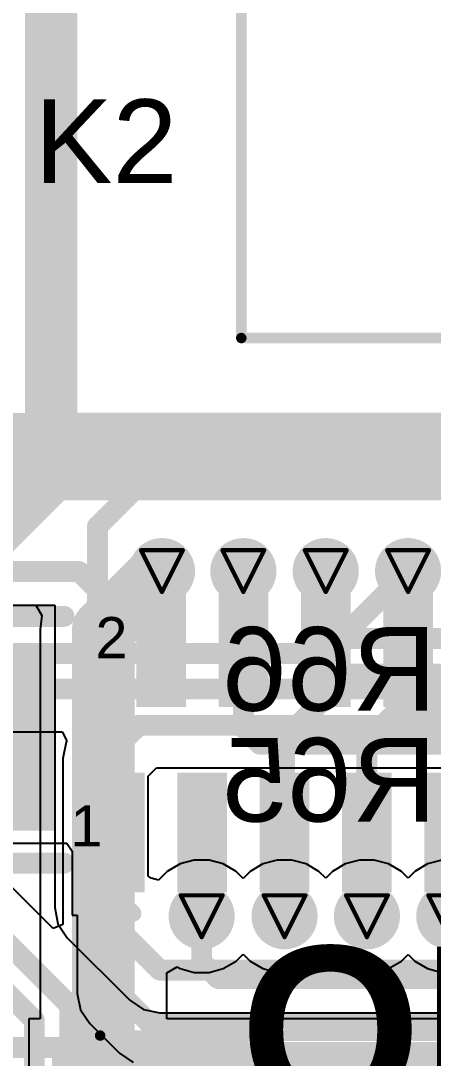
# Model space of a CAD drawing. Header units: inches. Extents: x -21 to 276, y -5 to 220.
# Drawn here: x 21.58 to 26.59, y 57.93 to 70.53 of the extents above; entities that cross this region are included whole.
import ezdxf

# ---------------------------------------------------------------- set-up
doc = ezdxf.new("R2010")
doc.units = ezdxf.units.IN
for name, color, linetype in [('Bottom Layer', 5, 'Continuous'), ('Bottom Overlay', 54, 'Continuous'), ('Bottom Paste', 16, 'Continuous'), ('Bottom Solder', 6, 'Continuous'), ('Drill Drawing', 1, 'Continuous'), ('Ground', 16, 'Continuous'), ('Power + Signal', 76, 'Continuous'), ('Top Layer', 1, 'Continuous'), ('Top Overlay', 2, 'Continuous'), ('Top Paste', 8, 'Continuous'), ('Top Solder', 216, 'Continuous'), ('Via Holes', 16, 'Continuous')]:
    doc.layers.add(name, color=color, linetype=linetype)
doc.styles.add('Arial', font='', dxfattribs={"height": 0.2})
doc.styles.add('Arial_Bold', font='', dxfattribs={"height": 0.2})
doc.styles.get('Arial').set_extended_font_data('Arial')
doc.styles.get('Arial_Bold').set_extended_font_data('Arial', bold=True)

# ---------------------------------------------------------------- blocks, each defined once
blk = doc.blocks.new('J102K1CS35VDC_20_13')
at = {"layer": 'Top Overlay'}
for points in [[(-7.7699997, 5.28999958, 0.127, 0.127, 0), (7.7699997, 5.28999958, 0.127, 0.127, 0)], [(-7.7699997, 5.28999958, 0.127, 0.127, 0), (-7.7699997, 0, 0.127, 0.127, 0)]]:
    blk.add_lwpolyline(points, format="xyseb", dxfattribs=at)
blk.add_lwpolyline([(-7.8017497, 5.28999958, 0.0635, 0.0635, 1), (-7.7382497, 5.28999958, 0.0635, 0.0635, 1)], format="xyseb", close=True, dxfattribs=at)
blk.add_lwpolyline([(-7.8017497, 5.28999958, 0.0635, 0.0635, 1), (-7.7382497, 5.28999958, 0.0635, 0.0635, 1)], format="xyseb", close=True, dxfattribs=at)
blk = doc.blocks.new('F0503_ZV_18_20T_R_26')
at = {"layer": 'Top Layer'}
for points in [[(-3.94999972, 1.75000158), (-3.55000052, 1.75000158), (-3.55000052, 0.50000154), (-3.94999972, 0.50000154)], [(-2.94999918, 1.75000158), (-2.54999998, 1.75000158), (-2.54999998, 0.50000154), (-2.94999918, 0.50000154)], [(-1.94999864, 1.75000158), (-1.54999944, 1.75000158), (-1.54999944, 0.50000154), (-1.94999864, 0.50000154)], [(-0.95000064, 1.75000158), (-0.55000144, 1.75000158), (-0.55000144, 0.50000154), (-0.95000064, 0.50000154)], [(-6.95000007, 1.00000054), (-5.15000113, 1.00000054), (-5.15000113, -1.00000054), (-6.95000007, -1.00000054)], [(-4.44999872, -0.499999), (-4.04999952, -0.499999), (-4.04999952, -1.74999904), (-4.44999872, -1.74999904)], [(-4.44999872, -0.499999), (-4.04999952, -0.499999), (-4.04999952, -1.74999904), (-4.44999872, -1.74999904)], [(-3.44999818, -0.499999), (-3.04999898, -0.499999), (-3.04999898, -1.74999904), (-3.44999818, -1.74999904)], [(-2.44999764, -0.499999), (-2.04999844, -0.499999), (-2.04999844, -1.74999904), (-2.44999764, -1.74999904)], [(-1.44999964, -0.499999), (-1.05000044, -0.499999), (-1.05000044, -1.74999904), (-1.44999964, -1.74999904)], [(-0.4499991, -0.499999), (-0.0499999, -0.499999), (-0.0499999, -1.74999904), (-0.4499991, -1.74999904)]]:
    blk.add_hatch(color=1, dxfattribs=at).paths.add_polyline_path(points)
at = {"layer": 'Top Paste'}
for points in [[(-3.94999972, 1.75000158), (-3.55000052, 1.75000158), (-3.55000052, 0.50000154), (-3.94999972, 0.50000154)], [(-2.94999918, 1.75000158), (-2.54999998, 1.75000158), (-2.54999998, 0.50000154), (-2.94999918, 0.50000154)], [(-1.94999864, 1.75000158), (-1.54999944, 1.75000158), (-1.54999944, 0.50000154), (-1.94999864, 0.50000154)], [(-0.95000064, 1.75000158), (-0.55000144, 1.75000158), (-0.55000144, 0.50000154), (-0.95000064, 0.50000154)], [(-6.95000007, 1.00000054), (-5.15000113, 1.00000054), (-5.15000113, -1.00000054), (-6.95000007, -1.00000054)], [(-4.44999872, -0.499999), (-4.04999952, -0.499999), (-4.04999952, -1.74999904), (-4.44999872, -1.74999904)], [(-4.44999872, -0.499999), (-4.04999952, -0.499999), (-4.04999952, -1.74999904), (-4.44999872, -1.74999904)], [(-3.44999818, -0.499999), (-3.04999898, -0.499999), (-3.04999898, -1.74999904), (-3.44999818, -1.74999904)], [(-2.44999764, -0.499999), (-2.04999844, -0.499999), (-2.04999844, -1.74999904), (-2.44999764, -1.74999904)], [(-1.44999964, -0.499999), (-1.05000044, -0.499999), (-1.05000044, -1.74999904), (-1.44999964, -1.74999904)], [(-0.4499991, -0.499999), (-0.0499999, -0.499999), (-0.0499999, -1.74999904), (-0.4499991, -1.74999904)]]:
    blk.add_hatch(color=8, dxfattribs=at).paths.add_polyline_path(points)
at = {"layer": 'Top Solder'}
for points in [[(-4.05159972, 1.85160158), (-3.448400519999999, 1.85160158), (-3.448400519999999, 0.39840154), (-4.05159972, 0.39840154)], [(-3.05159918, 1.85160158), (-2.44839998, 1.85160158), (-2.44839998, 0.39840154), (-3.05159918, 0.39840154)], [(-2.05159864, 1.85160158), (-1.44839944, 1.85160158), (-1.44839944, 0.39840154), (-2.05159864, 0.39840154)], [(-1.05160064, 1.85160158), (-0.4484014399999999, 1.85160158), (-0.4484014399999999, 0.39840154), (-1.05160064, 0.39840154)], [(-7.05160007, 1.10160054), (-5.048401129999999, 1.10160054), (-5.048401129999999, -1.10160054), (-7.05160007, -1.10160054)], [(-4.551598719999999, -0.398399), (-3.94839952, -0.398399), (-3.94839952, -1.85159904), (-4.551598719999999, -1.85159904)], [(-4.551598719999999, -0.398399), (-3.94839952, -0.398399), (-3.94839952, -1.85159904), (-4.551598719999999, -1.85159904)], [(-3.55159818, -0.398399), (-2.94839898, -0.398399), (-2.94839898, -1.85159904), (-3.55159818, -1.85159904)], [(-2.55159764, -0.398399), (-1.94839844, -0.398399), (-1.94839844, -1.85159904), (-2.55159764, -1.85159904)], [(-1.55159964, -0.398399), (-0.9484004399999999, -0.398399), (-0.9484004399999999, -1.85159904), (-1.55159964, -1.85159904)], [(-0.5515991, -0.398399), (0.0516001, -0.398399), (0.0516001, -1.85159904), (-0.5515991, -1.85159904)]]:
    blk.add_hatch(color=216, dxfattribs=at).paths.add_polyline_path(points)
at = {"layer": 'Top Overlay'}
for points in [[(-7.6454, 1.4986, 0.254, 0.254, 0), (-4.9276, 1.4986, 0.254, 0.254, 0)], [(-7.6454, -1.4986, 0.254, 0.254, 0), (-4.9276, -1.4986, 0.254, 0.254, 0)], [(-4.39280046, -2.1082, 0.1999996, 0.1999996, 0), (-4.24040046, -1.9558, 0.1999996, 0.1999996, 0)], [(-4.24040046, -1.9558, 0.1999996, 0.1999996, 0), (-4.08800046, -2.1082, 0.1999996, 0.1999996, 0)], [(-4.39280046, -2.1082, 0.1999996, 0.1999996, 0), (-4.08800046, -2.1082, 0.1999996, 0.1999996, 0)]]:
    blk.add_lwpolyline(points, format="xyseb", dxfattribs=at)
for points in [[(-4.9911, 1.4986, 0.127, 0.127, 1), (-4.8641, 1.4986, 0.127, 0.127, 1)], [(-4.9911, -1.4986, 0.127, 0.127, 1), (-4.8641, -1.4986, 0.127, 0.127, 1)], [(-4.29040036, -1.9558, 0.0999998, 0.0999998, 1), (-4.19040056, -1.9558, 0.0999998, 0.0999998, 1)], [(-4.29040036, -1.9558, 0.0999998, 0.0999998, 1), (-4.19040056, -1.9558, 0.0999998, 0.0999998, 1)], [(-4.44280036, -2.1082, 0.0999998, 0.0999998, 1), (-4.34280056, -2.1082, 0.0999998, 0.0999998, 1)], [(-4.44280036, -2.1082, 0.0999998, 0.0999998, 1), (-4.34280056, -2.1082, 0.0999998, 0.0999998, 1)], [(-4.13800036, -2.1082, 0.0999998, 0.0999998, 1), (-4.03800056, -2.1082, 0.0999998, 0.0999998, 1)], [(-4.13800036, -2.1082, 0.0999998, 0.0999998, 1), (-4.03800056, -2.1082, 0.0999998, 0.0999998, 1)]]:
    blk.add_lwpolyline(points, format="xyseb", close=True, dxfattribs=at)
at = {"layer": 'Top Overlay', "style": 'Arial'}
for s, p in [('2', (-4.5466, 0.9905999999999999)), ('1', (-4.8514, -1.2954))]:
    blk.add_text(s, height=0.499999, dxfattribs=at).set_placement(p)
blk = doc.blocks.new('TO263_3__B_64')
at = {"layer": 'Bottom Layer'}
blk.add_hatch(color=5, dxfattribs=at).paths.add_polyline_path([(-5.588, 0.3809999999999999), (5.588, 0.3809999999999999), (5.588, -9.524999999999999), (-5.588, -9.524999999999999)])
at = {"layer": 'Bottom Paste'}
blk.add_hatch(color=16, dxfattribs=at).paths.add_polyline_path([(-5.588, 0.3809999999999999), (5.588, 0.3809999999999999), (5.588, -9.524999999999999), (-5.588, -9.524999999999999)])
at = {"layer": 'Bottom Solder'}
blk.add_hatch(color=6, dxfattribs=at).paths.add_polyline_path([(-5.6896, 0.4826), (5.6896, 0.4826), (5.6896, -9.6266), (-5.6896, -9.6266)])
at = {"layer": 'Bottom Overlay'}
blk.add_lwpolyline([(5.1054, -9.7028, 0.127, 0.127, 0), (-5.08, -9.7028, 0.127, 0.127, 0)], format="xyseb", dxfattribs=at)
blk.add_lwpolyline([(5.07365, -9.7028, 0.0635, 0.0635, 1), (5.13715, -9.7028, 0.0635, 0.0635, 1)], format="xyseb", close=True, dxfattribs=at)

msp = doc.modelspace()

# ---------------------------------------------------------------- hatches: boundary and pattern name
at = {"layer": 'Bottom Layer'}
h = msp.add_hatch(color=5, dxfattribs=at)
edge = h.paths.add_edge_path()
edge.add_arc((23.2918, 63.84912554), 0.2999994, 0, 360)
h = msp.add_hatch(color=5, dxfattribs=at)
edge = h.paths.add_edge_path()
edge.add_arc((24.28098522, 63.84912554), 0.2999994, 0, 360)
h = msp.add_hatch(color=5, dxfattribs=at)
edge = h.paths.add_edge_path()
edge.add_arc((25.28098576, 63.84912554), 0.2999994, 0, 360)
h = msp.add_hatch(color=5, dxfattribs=at)
edge = h.paths.add_edge_path()
edge.add_arc((26.28098376, 63.84912554), 0.2999994, 0, 360)
h = msp.add_hatch(color=5, dxfattribs=at)
edge = h.paths.add_edge_path()
edge.add_arc((23.7744, 59.65789693999999), 0.2999994, 0, 360)
h = msp.add_hatch(color=5, dxfattribs=at)
edge = h.paths.add_edge_path()
edge.add_arc((24.78098676, 59.65789693999999), 0.2999994, 0, 360)
h = msp.add_hatch(color=5, dxfattribs=at)
edge = h.paths.add_edge_path()
edge.add_arc((25.78098476, 59.65789693999999), 0.2999994, 0, 360)
h = msp.add_hatch(color=5, dxfattribs=at)
edge = h.paths.add_edge_path()
edge.add_arc((26.7809853, 59.65789693999999), 0.2999994, 0, 360)
at = {"layer": 'Bottom Solder'}
h = msp.add_hatch(color=6, dxfattribs=at)
edge = h.paths.add_edge_path()
edge.add_arc((23.2918, 63.84912554), 0.4015993999999999, 0, 360)
h = msp.add_hatch(color=6, dxfattribs=at)
edge = h.paths.add_edge_path()
edge.add_arc((24.28098522, 63.84912554), 0.4015993999999999, 0, 360)
h = msp.add_hatch(color=6, dxfattribs=at)
edge = h.paths.add_edge_path()
edge.add_arc((25.28098576, 63.84912554), 0.4015993999999999, 0, 360)
h = msp.add_hatch(color=6, dxfattribs=at)
edge = h.paths.add_edge_path()
edge.add_arc((26.28098376, 63.84912554), 0.4015993999999999, 0, 360)
h = msp.add_hatch(color=6, dxfattribs=at)
edge = h.paths.add_edge_path()
edge.add_arc((23.7744, 59.65789693999999), 0.4015993999999999, 0, 360)
h = msp.add_hatch(color=6, dxfattribs=at)
edge = h.paths.add_edge_path()
edge.add_arc((24.78098676, 59.65789693999999), 0.4015993999999999, 0, 360)
h = msp.add_hatch(color=6, dxfattribs=at)
edge = h.paths.add_edge_path()
edge.add_arc((25.78098476, 59.65789693999999), 0.4015993999999999, 0, 360)
h = msp.add_hatch(color=6, dxfattribs=at)
edge = h.paths.add_edge_path()
edge.add_arc((26.7809853, 59.65789693999999), 0.4015993999999999, 0, 360)
at = {"layer": 'Ground'}
h = msp.add_hatch(color=16, dxfattribs=at)
edge = h.paths.add_edge_path()
edge.add_arc((23.2918, 63.84912554), 0.2999994, 0, 360)
h = msp.add_hatch(color=16, dxfattribs=at)
edge = h.paths.add_edge_path()
edge.add_arc((24.28098522, 63.84912554), 0.2999994, 0, 360)
h = msp.add_hatch(color=16, dxfattribs=at)
edge = h.paths.add_edge_path()
edge.add_arc((25.28098576, 63.84912554), 0.2999994, 0, 360)
h = msp.add_hatch(color=16, dxfattribs=at)
edge = h.paths.add_edge_path()
edge.add_arc((26.28098376, 63.84912554), 0.2999994, 0, 360)
h = msp.add_hatch(color=16, dxfattribs=at)
edge = h.paths.add_edge_path()
edge.add_arc((23.7744, 59.65789693999999), 0.2999994, 0, 360)
h = msp.add_hatch(color=16, dxfattribs=at)
edge = h.paths.add_edge_path()
edge.add_arc((24.78098676, 59.65789693999999), 0.2999994, 0, 360)
h = msp.add_hatch(color=16, dxfattribs=at)
edge = h.paths.add_edge_path()
edge.add_arc((25.78098476, 59.65789693999999), 0.2999994, 0, 360)
h = msp.add_hatch(color=16, dxfattribs=at)
edge = h.paths.add_edge_path()
edge.add_arc((26.7809853, 59.65789693999999), 0.2999994, 0, 360)
at = {"layer": 'Power + Signal'}
h = msp.add_hatch(color=76, dxfattribs=at)
edge = h.paths.add_edge_path()
edge.add_arc((23.2918, 63.84912554), 0.2999994, 0, 360)
h = msp.add_hatch(color=76, dxfattribs=at)
edge = h.paths.add_edge_path()
edge.add_arc((24.28098522, 63.84912554), 0.2999994, 0, 360)
h = msp.add_hatch(color=76, dxfattribs=at)
edge = h.paths.add_edge_path()
edge.add_arc((25.28098576, 63.84912554), 0.2999994, 0, 360)
h = msp.add_hatch(color=76, dxfattribs=at)
edge = h.paths.add_edge_path()
edge.add_arc((26.28098376, 63.84912554), 0.2999994, 0, 360)
h = msp.add_hatch(color=76, dxfattribs=at)
edge = h.paths.add_edge_path()
edge.add_arc((23.7744, 59.65789693999999), 0.2999994, 0, 360)
h = msp.add_hatch(color=76, dxfattribs=at)
edge = h.paths.add_edge_path()
edge.add_arc((24.78098676, 59.65789693999999), 0.2999994, 0, 360)
h = msp.add_hatch(color=76, dxfattribs=at)
edge = h.paths.add_edge_path()
edge.add_arc((25.78098476, 59.65789693999999), 0.2999994, 0, 360)
h = msp.add_hatch(color=76, dxfattribs=at)
edge = h.paths.add_edge_path()
edge.add_arc((26.7809853, 59.65789693999999), 0.2999994, 0, 360)
at = {"layer": 'Top Layer'}
h = msp.add_hatch(color=1, dxfattribs=at)
edge = h.paths.add_edge_path()
edge.add_arc((23.2918, 63.84912554), 0.2999994, 0, 360)
h = msp.add_hatch(color=1, dxfattribs=at)
edge = h.paths.add_edge_path()
edge.add_arc((24.28098522, 63.84912554), 0.2999994, 0, 360)
h = msp.add_hatch(color=1, dxfattribs=at)
edge = h.paths.add_edge_path()
edge.add_arc((25.28098576, 63.84912554), 0.2999994, 0, 360)
h = msp.add_hatch(color=1, dxfattribs=at)
edge = h.paths.add_edge_path()
edge.add_arc((26.28098376, 63.84912554), 0.2999994, 0, 360)
h = msp.add_hatch(color=1, dxfattribs=at)
edge = h.paths.add_edge_path()
edge.add_arc((23.7744, 59.65789693999999), 0.2999994, 0, 360)
h = msp.add_hatch(color=1, dxfattribs=at)
edge = h.paths.add_edge_path()
edge.add_arc((24.78098676, 59.65789693999999), 0.2999994, 0, 360)
h = msp.add_hatch(color=1, dxfattribs=at)
edge = h.paths.add_edge_path()
edge.add_arc((25.78098476, 59.65789693999999), 0.2999994, 0, 360)
h = msp.add_hatch(color=1, dxfattribs=at)
edge = h.paths.add_edge_path()
edge.add_arc((26.7809853, 59.65789693999999), 0.2999994, 0, 360)
at = {"layer": 'Top Solder'}
h = msp.add_hatch(color=216, dxfattribs=at)
edge = h.paths.add_edge_path()
edge.add_arc((23.2918, 63.84912554), 0.4015993999999999, 0, 360)
h = msp.add_hatch(color=216, dxfattribs=at)
edge = h.paths.add_edge_path()
edge.add_arc((24.28098522, 63.84912554), 0.4015993999999999, 0, 360)
h = msp.add_hatch(color=216, dxfattribs=at)
edge = h.paths.add_edge_path()
edge.add_arc((25.28098576, 63.84912554), 0.4015993999999999, 0, 360)
h = msp.add_hatch(color=216, dxfattribs=at)
edge = h.paths.add_edge_path()
edge.add_arc((26.28098376, 63.84912554), 0.4015993999999999, 0, 360)
h = msp.add_hatch(color=216, dxfattribs=at)
edge = h.paths.add_edge_path()
edge.add_arc((23.7744, 59.65789693999999), 0.4015993999999999, 0, 360)
h = msp.add_hatch(color=216, dxfattribs=at)
edge = h.paths.add_edge_path()
edge.add_arc((24.78098676, 59.65789693999999), 0.4015993999999999, 0, 360)
h = msp.add_hatch(color=216, dxfattribs=at)
edge = h.paths.add_edge_path()
edge.add_arc((25.78098476, 59.65789693999999), 0.4015993999999999, 0, 360)
h = msp.add_hatch(color=216, dxfattribs=at)
edge = h.paths.add_edge_path()
edge.add_arc((26.7809853, 59.65789693999999), 0.4015993999999999, 0, 360)
at = {"layer": 'Via Holes'}
h = msp.add_hatch(color=7, dxfattribs=at)
edge = h.paths.add_edge_path()
edge.add_arc((23.2918, 63.84912554), 0.1499997, 0, 360)
h = msp.add_hatch(color=7, dxfattribs=at)
edge = h.paths.add_edge_path()
edge.add_arc((24.28098522, 63.84912554), 0.1499997, 0, 360)
h = msp.add_hatch(color=7, dxfattribs=at)
edge = h.paths.add_edge_path()
edge.add_arc((25.28098576, 63.84912554), 0.1499997, 0, 360)
h = msp.add_hatch(color=7, dxfattribs=at)
edge = h.paths.add_edge_path()
edge.add_arc((26.28098376, 63.84912554), 0.1499997, 0, 360)
h = msp.add_hatch(color=7, dxfattribs=at)
edge = h.paths.add_edge_path()
edge.add_arc((23.7744, 59.65789693999999), 0.1499997, 0, 360)
h = msp.add_hatch(color=7, dxfattribs=at)
edge = h.paths.add_edge_path()
edge.add_arc((24.78098676, 59.65789693999999), 0.1499997, 0, 360)
h = msp.add_hatch(color=7, dxfattribs=at)
edge = h.paths.add_edge_path()
edge.add_arc((25.78098476, 59.65789693999999), 0.1499997, 0, 360)

# ---------------------------------------------------------------- linework, layer by layer
at = {"layer": 'Bottom Layer'}
for p, q in [((21.3826598, 63.43619774), (21.76024858, 63.43619774)), ((21.76024858, 63.43619774), (21.8349068, 63.30919519999999)), ((21.8349068, 63.30919519999999), (21.81241002, 63.13831162)), ((21.81241002, 63.13831162), (21.81241002, 58.41169927999999)), ((24.03725698, 59.02330588), (24.19254496, 59.11296025999999)), ((24.19254496, 59.11296025999999), (24.27769338, 59.19810868)), ((24.27769338, 59.19810868), (24.3628418, 59.11296025999999)), ((24.3628418, 59.11296025999999), (24.51812978, 59.02330588)), ((25.04384374, 59.02330588), (25.19913172, 59.11296025999999)), ((25.19913172, 59.11296025999999), (25.28098576, 59.1948143)), ((25.28098576, 59.1948143), (25.3628398, 59.11296025999999)), ((25.3628398, 59.11296025999999), (25.51812778, 59.02330588)), ((26.04384174, 59.02330588), (26.19912972, 59.11296025999999)), ((26.19912972, 59.11296025999999), (26.28098376, 59.19481683999999)), ((26.28098376, 59.19481683999999), (26.36284034, 59.11296025999999)), ((26.36284034, 59.11296025999999), (26.51812832, 59.02330588)), ((23.34956214, 58.9701767), (23.47656214, 59.04350141999999)), ((23.34956214, 58.41169927999999), (23.34956214, 58.9701767)), ((23.47656214, 59.04350141999999), (23.51154302, 59.02330588)), ((23.51154302, 59.02330588), (23.68474562, 58.97689754)), ((23.68474562, 58.97689754), (23.86405438, 58.97689754)), ((23.86405438, 58.97689754), (24.03725698, 59.02330588)), ((24.51812978, 59.02330588), (24.69133238, 58.97689754)), ((24.69133238, 58.97689754), (24.87064114, 58.97689754)), ((24.87064114, 58.97689754), (25.04384374, 59.02330588)), ((25.51812778, 59.02330588), (25.69133038, 58.97689754)), ((25.69133038, 58.97689754), (25.87063914, 58.97689754)), ((25.87063914, 58.97689754), (26.04384174, 59.02330588)), ((26.51812832, 59.02330588), (26.69133092, 58.97689754)), ((21.81241002, 58.41169927999999), (21.67736584, 58.41169927999999)), ((21.67736584, 58.41169927999999), (21.67736584, 47.74369928)), ((33.61536584, 58.41169927999999), (23.34956214, 58.41169927999999))]:
    msp.add_line(p, q, dxfattribs=at)
for points in [[(21.94557714, 65.26719992, 0.635, 0.635, 0), (21.94557714, 73.64585220000001, 0.635, 0.635, 0)], [(20.5220951, 63.84371788, 1.016, 1.016, 0), (21.94557714, 65.26719992, 1.016, 1.016, 0)], [(21.94557714, 65.26719992, 1.016, 1.016, 0), (36.01990256, 65.26719992, 1.016, 1.016, 0)], [(22.58098608, 63.13831162, 0.7619999999999999, 0.7619999999999999, 0), (23.2918, 63.84912554, 0.7619999999999999, 0.7619999999999999, 0)], [(22.58098608, 57.90369928, 0.7619999999999999, 0.7619999999999999, 0), (22.58098608, 63.13831162, 0.7619999999999999, 0.7619999999999999, 0)], [(22.58098608, 57.90369928, 0.7619999999999999, 0.7619999999999999, 0), (27.40698608, 53.07769928, 0.7619999999999999, 0.7619999999999999, 0)]]:
    msp.add_lwpolyline(points, format="xyseb", dxfattribs=at)
for points in [[(21.69157714, 65.26719992, 0.508, 0.508, 1), (22.19957714, 65.26719992, 0.508, 0.508, 1)], [(21.69157714, 65.26719992, 0.508, 0.508, 1), (22.19957714, 65.26719992, 0.508, 0.508, 1)], [(21.78682714, 65.26719992, 0.3175, 0.3175, 1), (22.10432714, 65.26719992, 0.3175, 0.3175, 1)], [(23.1013, 63.84912554, 0.3809999999999999, 0.3809999999999999, 1), (23.4823, 63.84912554, 0.3809999999999999, 0.3809999999999999, 1)], [(22.39048608, 63.13831162, 0.3809999999999999, 0.3809999999999999, 1), (22.77148608, 63.13831162, 0.3809999999999999, 0.3809999999999999, 1)], [(22.39048608, 63.13831162, 0.3809999999999999, 0.3809999999999999, 1), (22.77148608, 63.13831162, 0.3809999999999999, 0.3809999999999999, 1)], [(22.39048608, 57.90369928, 0.3809999999999999, 0.3809999999999999, 1), (22.77148608, 57.90369928, 0.3809999999999999, 0.3809999999999999, 1)], [(22.39048608, 57.90369928, 0.3809999999999999, 0.3809999999999999, 1), (22.77148608, 57.90369928, 0.3809999999999999, 0.3809999999999999, 1)]]:
    msp.add_lwpolyline(points, format="xyseb", close=True, dxfattribs=at)
at = {"layer": 'Drill Drawing'}
for points in [[(23.0378, 64.10312554000001, 0.0508, 0.0508, 0), (23.5458, 64.10312554000001, 0.0508, 0.0508, 0)], [(23.0378, 64.10312554000001, 0.0508, 0.0508, 0), (23.2918, 63.59512554, 0.0508, 0.0508, 0)], [(23.2918, 63.59512554, 0.0508, 0.0508, 0), (23.5458, 64.10312554000001, 0.0508, 0.0508, 0)], [(24.02698522, 64.10312554000001, 0.0508, 0.0508, 0), (24.53498522, 64.10312554000001, 0.0508, 0.0508, 0)], [(24.02698522, 64.10312554000001, 0.0508, 0.0508, 0), (24.28098522, 63.59512554, 0.0508, 0.0508, 0)], [(24.28098522, 63.59512554, 0.0508, 0.0508, 0), (24.53498522, 64.10312554000001, 0.0508, 0.0508, 0)], [(25.02698576, 64.10312554000001, 0.0508, 0.0508, 0), (25.53498576, 64.10312554000001, 0.0508, 0.0508, 0)], [(25.02698576, 64.10312554000001, 0.0508, 0.0508, 0), (25.28098576, 63.59512554, 0.0508, 0.0508, 0)], [(25.28098576, 63.59512554, 0.0508, 0.0508, 0), (25.53498576, 64.10312554000001, 0.0508, 0.0508, 0)], [(26.02698376, 64.10312554000001, 0.0508, 0.0508, 0), (26.53498376, 64.10312554000001, 0.0508, 0.0508, 0)], [(26.02698376, 64.10312554000001, 0.0508, 0.0508, 0), (26.28098376, 63.59512554, 0.0508, 0.0508, 0)], [(26.28098376, 63.59512554, 0.0508, 0.0508, 0), (26.53498376, 64.10312554000001, 0.0508, 0.0508, 0)], [(23.5204, 59.91189693999999, 0.0508, 0.0508, 0), (24.0284, 59.91189693999999, 0.0508, 0.0508, 0)], [(23.5204, 59.91189693999999, 0.0508, 0.0508, 0), (23.7744, 59.40389694, 0.0508, 0.0508, 0)], [(23.7744, 59.40389694, 0.0508, 0.0508, 0), (24.0284, 59.91189693999999, 0.0508, 0.0508, 0)], [(24.52698676, 59.91189693999999, 0.0508, 0.0508, 0), (25.03498676, 59.91189693999999, 0.0508, 0.0508, 0)], [(24.52698676, 59.91189693999999, 0.0508, 0.0508, 0), (24.78098676, 59.40389694, 0.0508, 0.0508, 0)], [(24.78098676, 59.40389694, 0.0508, 0.0508, 0), (25.03498676, 59.91189693999999, 0.0508, 0.0508, 0)], [(25.52698476, 59.91189693999999, 0.0508, 0.0508, 0), (26.03498476, 59.91189693999999, 0.0508, 0.0508, 0)], [(25.52698476, 59.91189693999999, 0.0508, 0.0508, 0), (25.78098476, 59.40389694, 0.0508, 0.0508, 0)], [(25.78098476, 59.40389694, 0.0508, 0.0508, 0), (26.03498476, 59.91189693999999, 0.0508, 0.0508, 0)], [(26.5269853, 59.91189693999999, 0.0508, 0.0508, 0), (27.0349853, 59.91189693999999, 0.0508, 0.0508, 0)], [(26.5269853, 59.91189693999999, 0.0508, 0.0508, 0), (26.7809853, 59.40389694, 0.0508, 0.0508, 0)]]:
    msp.add_lwpolyline(points, format="xyseb", dxfattribs=at)
for points in [[(23.0251, 64.10312554000001, 0.0254, 0.0254, 1), (23.0505, 64.10312554000001, 0.0254, 0.0254, 1)], [(23.0251, 64.10312554000001, 0.0254, 0.0254, 1), (23.0505, 64.10312554000001, 0.0254, 0.0254, 1)], [(23.5331, 64.10312554000001, 0.0254, 0.0254, 1), (23.5585, 64.10312554000001, 0.0254, 0.0254, 1)], [(23.5331, 64.10312554000001, 0.0254, 0.0254, 1), (23.5585, 64.10312554000001, 0.0254, 0.0254, 1)], [(24.01428522, 64.10312554000001, 0.0254, 0.0254, 1), (24.03968522, 64.10312554000001, 0.0254, 0.0254, 1)], [(24.01428522, 64.10312554000001, 0.0254, 0.0254, 1), (24.03968522, 64.10312554000001, 0.0254, 0.0254, 1)], [(24.52228522, 64.10312554000001, 0.0254, 0.0254, 1), (24.54768522, 64.10312554000001, 0.0254, 0.0254, 1)], [(24.52228522, 64.10312554000001, 0.0254, 0.0254, 1), (24.54768522, 64.10312554000001, 0.0254, 0.0254, 1)], [(25.01428576, 64.10312554000001, 0.0254, 0.0254, 1), (25.03968576, 64.10312554000001, 0.0254, 0.0254, 1)], [(25.01428576, 64.10312554000001, 0.0254, 0.0254, 1), (25.03968576, 64.10312554000001, 0.0254, 0.0254, 1)], [(25.52228576, 64.10312554000001, 0.0254, 0.0254, 1), (25.54768576, 64.10312554000001, 0.0254, 0.0254, 1)], [(25.52228576, 64.10312554000001, 0.0254, 0.0254, 1), (25.54768576, 64.10312554000001, 0.0254, 0.0254, 1)], [(26.01428376, 64.10312554000001, 0.0254, 0.0254, 1), (26.03968376, 64.10312554000001, 0.0254, 0.0254, 1)], [(26.01428376, 64.10312554000001, 0.0254, 0.0254, 1), (26.03968376, 64.10312554000001, 0.0254, 0.0254, 1)], [(26.52228376, 64.10312554000001, 0.0254, 0.0254, 1), (26.54768375999999, 64.10312554000001, 0.0254, 0.0254, 1)], [(26.52228376, 64.10312554000001, 0.0254, 0.0254, 1), (26.54768375999999, 64.10312554000001, 0.0254, 0.0254, 1)], [(23.2791, 63.59512554, 0.0254, 0.0254, 1), (23.3045, 63.59512554, 0.0254, 0.0254, 1)], [(23.2791, 63.59512554, 0.0254, 0.0254, 1), (23.3045, 63.59512554, 0.0254, 0.0254, 1)], [(24.26828522, 63.59512554, 0.0254, 0.0254, 1), (24.29368522, 63.59512554, 0.0254, 0.0254, 1)], [(24.26828522, 63.59512554, 0.0254, 0.0254, 1), (24.29368522, 63.59512554, 0.0254, 0.0254, 1)], [(25.26828576, 63.59512554, 0.0254, 0.0254, 1), (25.29368576, 63.59512554, 0.0254, 0.0254, 1)], [(25.26828576, 63.59512554, 0.0254, 0.0254, 1), (25.29368576, 63.59512554, 0.0254, 0.0254, 1)], [(26.26828376, 63.59512554, 0.0254, 0.0254, 1), (26.29368376, 63.59512554, 0.0254, 0.0254, 1)], [(26.26828376, 63.59512554, 0.0254, 0.0254, 1), (26.29368376, 63.59512554, 0.0254, 0.0254, 1)], [(23.5077, 59.91189693999999, 0.0254, 0.0254, 1), (23.5331, 59.91189693999999, 0.0254, 0.0254, 1)], [(23.5077, 59.91189693999999, 0.0254, 0.0254, 1), (23.5331, 59.91189693999999, 0.0254, 0.0254, 1)], [(24.0157, 59.91189693999999, 0.0254, 0.0254, 1), (24.0411, 59.91189693999999, 0.0254, 0.0254, 1)], [(24.0157, 59.91189693999999, 0.0254, 0.0254, 1), (24.0411, 59.91189693999999, 0.0254, 0.0254, 1)], [(24.51428676, 59.91189693999999, 0.0254, 0.0254, 1), (24.53968676, 59.91189693999999, 0.0254, 0.0254, 1)], [(24.51428676, 59.91189693999999, 0.0254, 0.0254, 1), (24.53968676, 59.91189693999999, 0.0254, 0.0254, 1)], [(25.02228676, 59.91189693999999, 0.0254, 0.0254, 1), (25.04768676, 59.91189693999999, 0.0254, 0.0254, 1)], [(25.02228676, 59.91189693999999, 0.0254, 0.0254, 1), (25.04768676, 59.91189693999999, 0.0254, 0.0254, 1)], [(25.51428476, 59.91189693999999, 0.0254, 0.0254, 1), (25.53968476, 59.91189693999999, 0.0254, 0.0254, 1)], [(25.51428476, 59.91189693999999, 0.0254, 0.0254, 1), (25.53968476, 59.91189693999999, 0.0254, 0.0254, 1)], [(26.02228476, 59.91189693999999, 0.0254, 0.0254, 1), (26.04768476, 59.91189693999999, 0.0254, 0.0254, 1)], [(26.02228476, 59.91189693999999, 0.0254, 0.0254, 1), (26.04768476, 59.91189693999999, 0.0254, 0.0254, 1)], [(26.5142853, 59.91189693999999, 0.0254, 0.0254, 1), (26.5396853, 59.91189693999999, 0.0254, 0.0254, 1)], [(26.5142853, 59.91189693999999, 0.0254, 0.0254, 1), (26.5396853, 59.91189693999999, 0.0254, 0.0254, 1)], [(23.7617, 59.40389694, 0.0254, 0.0254, 1), (23.7871, 59.40389694, 0.0254, 0.0254, 1)], [(23.7617, 59.40389694, 0.0254, 0.0254, 1), (23.7871, 59.40389694, 0.0254, 0.0254, 1)], [(24.76828676, 59.40389694, 0.0254, 0.0254, 1), (24.79368676, 59.40389694, 0.0254, 0.0254, 1)], [(24.76828676, 59.40389694, 0.0254, 0.0254, 1), (24.79368676, 59.40389694, 0.0254, 0.0254, 1)], [(25.76828476, 59.40389694, 0.0254, 0.0254, 1), (25.79368476, 59.40389694, 0.0254, 0.0254, 1)], [(25.76828476, 59.40389694, 0.0254, 0.0254, 1), (25.79368476, 59.40389694, 0.0254, 0.0254, 1)]]:
    msp.add_lwpolyline(points, format="xyseb", close=True, dxfattribs=at)
at = {"layer": 'Ground'}
for p, q in [((21.07316588, 63.43619774), (21.99002968, 63.43619774)), ((21.99002968, 63.43619774), (21.99002968, 59.7626186)), ((21.99002968, 59.7626186), (22.02945556, 59.56440716)), ((22.02945556, 59.56440716), (22.14173372, 59.39637092)), ((22.14173372, 59.39637092), (22.90015232, 58.63795232)), ((22.90015232, 58.63795232), (23.06818856, 58.52567416)), ((23.06818856, 58.52567416), (23.2664, 58.48624827999999)), ((23.2664, 58.48624827999999), (34.32501136, 58.48624827999999))]:
    msp.add_line(p, q, dxfattribs=at)
for points in [[(22.5079814, 64.38956388, 0.254, 0.254, 0), (23.24401498, 65.12559746000001, 0.254, 0.254, 0)], [(23.24401498, 65.12559746000001, 0.254, 0.254, 0), (50.26024491999999, 65.12559746000001, 0.254, 0.254, 0)], [(22.5079814, 59.7626186, 0.254, 0.254, 0), (22.5079814, 64.38956388, 0.254, 0.254, 0)], [(25.28098576, 63.84912554, 0.254, 0.254, 0), (25.28533932, 63.84477197999999, 0.254, 0.254, 0)], [(25.28533932, 63.32097826, 0.254, 0.254, 0), (25.28533932, 63.84477197999999, 0.254, 0.254, 0)], [(25.28533932, 63.32097826, 0.254, 0.254, 0), (25.5763141, 63.03000348, 0.254, 0.254, 0)], [(25.5763141, 63.03000348, 0.254, 0.254, 0), (50.2849134, 63.03000348, 0.254, 0.254, 0)], [(24.78098676, 61.81594444, 0.254, 0.254, 0), (25.5632458, 62.59820348, 0.254, 0.254, 0)], [(25.5632458, 62.59820348, 0.254, 0.254, 0), (50.67122707999999, 62.59820348, 0.254, 0.254, 0)], [(25.7809873, 61.78722974, 0.254, 0.254, 0), (26.16016104, 62.16640347999999, 0.254, 0.254, 0)], [(26.16016104, 62.16640347999999, 0.254, 0.254, 0), (50.69611146, 62.16640347999999, 0.254, 0.254, 0)], [(24.78098676, 59.65789693999999, 0.254, 0.254, 0), (24.78098676, 61.81594444, 0.254, 0.254, 0)], [(25.78098476, 61.6820204, 0.254, 0.254, 0), (25.7809873, 61.78722974, 0.254, 0.254, 0)], [(25.78098476, 59.65789693999999, 0.254, 0.254, 0), (25.78098476, 61.6820204, 0.254, 0.254, 0)], [(22.5079814, 59.7626186, 0.254, 0.254, 0), (23.2664, 59.0042, 0.254, 0.254, 0)], [(23.2664, 59.0042, 0.254, 0.254, 0), (34.32501136, 59.0042, 0.254, 0.254, 0)]]:
    msp.add_lwpolyline(points, format="xyseb", dxfattribs=at)
for points in [[(23.18051498, 65.12559746000001, 0.127, 0.127, 1), (23.30751498, 65.12559746000001, 0.127, 0.127, 1)], [(23.18051498, 65.12559746000001, 0.127, 0.127, 1), (23.30751498, 65.12559746000001, 0.127, 0.127, 1)], [(22.4444814, 64.38956388, 0.127, 0.127, 1), (22.5714814, 64.38956388, 0.127, 0.127, 1)], [(22.4444814, 64.38956388, 0.127, 0.127, 1), (22.5714814, 64.38956388, 0.127, 0.127, 1)], [(25.21748576, 63.84912554, 0.127, 0.127, 1), (25.34448576, 63.84912554, 0.127, 0.127, 1)], [(25.22183932, 63.84477197999999, 0.127, 0.127, 1), (25.34883932, 63.84477197999999, 0.127, 0.127, 1)], [(25.22183932, 63.84477197999999, 0.127, 0.127, 1), (25.34883932, 63.84477197999999, 0.127, 0.127, 1)], [(25.22183932, 63.32097826, 0.127, 0.127, 1), (25.34883932, 63.32097826, 0.127, 0.127, 1)], [(25.22183932, 63.32097826, 0.127, 0.127, 1), (25.34883932, 63.32097826, 0.127, 0.127, 1)], [(25.5128141, 63.03000348, 0.127, 0.127, 1), (25.6398141, 63.03000348, 0.127, 0.127, 1)], [(25.5128141, 63.03000348, 0.127, 0.127, 1), (25.6398141, 63.03000348, 0.127, 0.127, 1)], [(25.4997458, 62.59820348, 0.127, 0.127, 1), (25.62674579999999, 62.59820348, 0.127, 0.127, 1)], [(25.4997458, 62.59820348, 0.127, 0.127, 1), (25.62674579999999, 62.59820348, 0.127, 0.127, 1)], [(26.09666104, 62.16640347999999, 0.127, 0.127, 1), (26.22366104, 62.16640347999999, 0.127, 0.127, 1)], [(26.09666104, 62.16640347999999, 0.127, 0.127, 1), (26.22366104, 62.16640347999999, 0.127, 0.127, 1)], [(24.71748676, 61.81594444, 0.127, 0.127, 1), (24.84448676, 61.81594444, 0.127, 0.127, 1)], [(24.71748676, 61.81594444, 0.127, 0.127, 1), (24.84448676, 61.81594444, 0.127, 0.127, 1)], [(25.7174873, 61.78722974, 0.127, 0.127, 1), (25.8444873, 61.78722974, 0.127, 0.127, 1)], [(25.7174873, 61.78722974, 0.127, 0.127, 1), (25.8444873, 61.78722974, 0.127, 0.127, 1)], [(25.71748476, 61.6820204, 0.127, 0.127, 1), (25.84448476, 61.6820204, 0.127, 0.127, 1)], [(25.71748476, 61.6820204, 0.127, 0.127, 1), (25.84448476, 61.6820204, 0.127, 0.127, 1)], [(22.4444814, 59.7626186, 0.127, 0.127, 1), (22.5714814, 59.7626186, 0.127, 0.127, 1)], [(22.4444814, 59.7626186, 0.127, 0.127, 1), (22.5714814, 59.7626186, 0.127, 0.127, 1)], [(24.71748676, 59.65789693999999, 0.127, 0.127, 1), (24.84448676, 59.65789693999999, 0.127, 0.127, 1)], [(25.71748476, 59.65789693999999, 0.127, 0.127, 1), (25.84448476, 59.65789693999999, 0.127, 0.127, 1)], [(23.2029, 59.0042, 0.127, 0.127, 1), (23.3299, 59.0042, 0.127, 0.127, 1)], [(23.2029, 59.0042, 0.127, 0.127, 1), (23.3299, 59.0042, 0.127, 0.127, 1)]]:
    msp.add_lwpolyline(points, format="xyseb", close=True, dxfattribs=at)
at = {"layer": 'Power + Signal'}
for p, q in [((20.26145554, 61.899292), (22.07873918, 61.899292)), ((22.07873918, 61.899292), (22.13860698, 61.78728562)), ((22.12747416, 61.77062576), (22.08804828, 61.57241431999999)), ((22.13860698, 61.78728562), (22.12747416, 61.77062576)), ((22.08804828, 61.57241431999999), (22.08804828, 59.55698528)), ((23.12395172, 61.35787068), (23.2249472, 61.45886616)), ((23.12395172, 60.14297597999999), (23.12395172, 61.35787068)), ((23.2249472, 61.45886616), (28.42989234, 61.45886616)), ((21.97071552, 59.50838237999999), (21.19425022, 60.28484767999999)), ((23.51154302, 60.292488), (23.35625504, 60.20283361999999)), ((23.68474562, 60.33889633999999), (23.51154302, 60.292488)), ((23.86405438, 60.33889633999999), (23.68474562, 60.33889633999999)), ((24.03725698, 60.292488), (23.86405438, 60.33889633999999)), ((24.19254496, 60.20283361999999), (24.03725698, 60.292488)), ((24.51812978, 60.292488), (24.3628418, 60.20283361999999)), ((24.69133238, 60.33889633999999), (24.51812978, 60.292488)), ((24.87064114, 60.33889633999999), (24.69133238, 60.33889633999999)), ((25.04384374, 60.292488), (24.87064114, 60.33889633999999)), ((25.19913172, 60.20283361999999), (25.04384374, 60.292488)), ((25.51812778, 60.292488), (25.3628398, 60.20283361999999)), ((25.69133038, 60.33889633999999), (25.51812778, 60.292488)), ((25.87063914, 60.33889633999999), (25.69133038, 60.33889633999999)), ((26.04384174, 60.292488), (25.87063914, 60.33889633999999)), ((26.19912972, 60.20283361999999), (26.04384174, 60.292488)), ((26.51812832, 60.292488), (26.36284034, 60.20283361999999)), ((26.69133092, 60.33889633999999), (26.51812832, 60.292488)), ((23.16205934, 60.1188028), (23.12395172, 60.14297597999999)), ((23.25095172, 60.0975303), (23.16205934, 60.1188028)), ((23.35625504, 60.20283361999999), (23.25095172, 60.0975303)), ((24.27769338, 60.1176852), (24.19254496, 60.20283361999999)), ((24.3628418, 60.20283361999999), (24.27769338, 60.1176852)), ((25.28098576, 60.12097958), (25.19913172, 60.20283361999999)), ((25.3628398, 60.20283361999999), (25.28098576, 60.12097958)), ((26.28098376, 60.12097704), (26.19912972, 60.20283361999999)), ((26.36284034, 60.20283361999999), (26.28098376, 60.12097704)), ((22.08804828, 59.55698528), (21.97071552, 59.50838237999999))]:
    msp.add_line(p, q, dxfattribs=at)
for points in [[(25.28090194, 62.84904372, 0.254, 0.254, 0), (26.28098376, 63.84912554, 0.254, 0.254, 0)], [(10.34618708, 62.84904372, 0.254, 0.254, 0), (25.28090194, 62.84904372, 0.254, 0.254, 0)], [(10.52504372, 62.41724372, 0.254, 0.254, 0), (27.85431818, 62.41724372, 0.254, 0.254, 0)], [(22.606, 61.57241431999999, 0.254, 0.254, 0), (23.01040356, 61.97681788, 0.254, 0.254, 0)], [(23.01040356, 61.97681788, 0.254, 0.254, 0), (28.42989234, 61.97681788, 0.254, 0.254, 0)], [(22.606, 49.202975, 0.254, 0.254, 0), (22.606, 61.57241431999999, 0.254, 0.254, 0)], [(20.82800254, 59.9186, 0.254, 0.254, 0), (22.1742, 58.57240253999999, 0.254, 0.254, 0)], [(20.6491459, 59.4868, 0.254, 0.254, 0), (21.7424, 58.39354589999999, 0.254, 0.254, 0)], [(22.1742, 49.02411836, 0.254, 0.254, 0), (22.1742, 58.57240253999999, 0.254, 0.254, 0)], [(21.7424, 48.84526172, 0.254, 0.254, 0), (21.7424, 58.39354589999999, 0.254, 0.254, 0)]]:
    msp.add_lwpolyline(points, format="xyseb", dxfattribs=at)
for points in [[(26.21748376, 63.84912554, 0.127, 0.127, 1), (26.34448376, 63.84912554, 0.127, 0.127, 1)], [(25.21740194, 62.84904372, 0.127, 0.127, 1), (25.34440194, 62.84904372, 0.127, 0.127, 1)], [(25.21740194, 62.84904372, 0.127, 0.127, 1), (25.34440194, 62.84904372, 0.127, 0.127, 1)], [(22.94690356, 61.97681788, 0.127, 0.127, 1), (23.07390356, 61.97681788, 0.127, 0.127, 1)], [(22.94690356, 61.97681788, 0.127, 0.127, 1), (23.07390356, 61.97681788, 0.127, 0.127, 1)], [(22.5425, 61.57241431999999, 0.127, 0.127, 1), (22.6695, 61.57241431999999, 0.127, 0.127, 1)], [(22.5425, 61.57241431999999, 0.127, 0.127, 1), (22.6695, 61.57241431999999, 0.127, 0.127, 1)], [(22.1107, 58.57240253999999, 0.127, 0.127, 1), (22.2377, 58.57240253999999, 0.127, 0.127, 1)], [(22.1107, 58.57240253999999, 0.127, 0.127, 1), (22.2377, 58.57240253999999, 0.127, 0.127, 1)], [(21.6789, 58.39354589999999, 0.127, 0.127, 1), (21.8059, 58.39354589999999, 0.127, 0.127, 1)], [(21.6789, 58.39354589999999, 0.127, 0.127, 1), (21.8059, 58.39354589999999, 0.127, 0.127, 1)]]:
    msp.add_lwpolyline(points, format="xyseb", close=True, dxfattribs=at)
at = {"layer": 'Top Layer'}
for p, q in [((21.1079842, 60.54659722), (22.07298354, 60.54659722)), ((22.07298354, 60.54659722), (22.13497986, 60.54659468)), ((22.13497986, 60.54659468), (22.19998608, 60.44652121999999)), ((22.19998608, 60.44652121999999), (22.19998608, 59.66959872)), ((22.19998608, 59.66959872), (22.26303396, 59.66959872)), ((22.26303396, 59.66959872), (22.26303396, 58.72036007999999)), ((22.26303396, 58.72036007999999), (22.30245984, 58.52214864)), ((22.30245984, 58.52214864), (22.414738, 58.3541124)), ((22.414738, 58.3541124), (22.77508272, 57.99376768)), ((22.77508272, 57.99376768), (22.94311896, 57.88148952))]:
    msp.add_line(p, q, dxfattribs=at)
for points in [[(19.97601542, 65.57980534, 0.3809999999999999, 0.3809999999999999, 0), (35.57376934, 65.57980534, 0.3809999999999999, 0.3809999999999999, 0)], [(20.19083592, 64.90086588, 0.3809999999999999, 0.3809999999999999, 0), (35.954843, 64.90086588, 0.3809999999999999, 0.3809999999999999, 0)], [(23.28639234, 63.84371788, 0.3809999999999999, 0.3809999999999999, 0), (23.2918, 63.84912554, 0.3809999999999999, 0.3809999999999999, 0)], [(23.28639234, 62.93100698, 0.3809999999999999, 0.3809999999999999, 0), (23.28639234, 63.84371788, 0.3809999999999999, 0.3809999999999999, 0)], [(24.28098522, 62.92559932, 0.3809999999999999, 0.3809999999999999, 0), (24.28098522, 63.84912554, 0.3809999999999999, 0.3809999999999999, 0)], [(25.28098576, 62.92559932, 0.3809999999999999, 0.3809999999999999, 0), (25.28098576, 63.84912554, 0.3809999999999999, 0.3809999999999999, 0)], [(26.28098376, 62.92559932, 0.3809999999999999, 0.3809999999999999, 0), (26.28098376, 63.84912554, 0.3809999999999999, 0.3809999999999999, 0)], [(26.28098376, 63.84912554, 0.254, 0.254, 0), (26.28098376, 63.89021512, 0.254, 0.254, 0)], [(20.5220951, 63.84371788, 0.254, 0.254, 0), (22.28786754, 63.84371788, 0.254, 0.254, 0)], [(22.28786754, 63.84371788, 0.254, 0.254, 0), (22.78098568, 63.35059974, 0.254, 0.254, 0)], [(22.78098568, 60.67559874, 0.254, 0.254, 0), (22.78098568, 63.35059974, 0.254, 0.254, 0)], [(23.28098468, 62.92559932, 0.3809999999999999, 0.3809999999999999, 0), (23.28639234, 62.93100698, 0.3809999999999999, 0.3809999999999999, 0)], [(24.28098522, 61.9473996, 0.254, 0.254, 0), (24.28098522, 62.92559932, 0.254, 0.254, 0)], [(24.28098522, 61.9473996, 0.254, 0.254, 0), (24.48098482, 61.7474, 0.254, 0.254, 0)], [(24.48098482, 61.7474, 0.254, 0.254, 0), (31.04918352, 61.7474, 0.254, 0.254, 0)], [(23.77769438, 59.65460255999999, 0.3809999999999999, 0.3809999999999999, 0), (23.77769438, 60.6723069, 0.3809999999999999, 0.3809999999999999, 0)], [(24.78098676, 59.65789693999999, 0.3809999999999999, 0.3809999999999999, 0), (24.78098676, 60.67559874, 0.3809999999999999, 0.3809999999999999, 0)], [(25.78099238, 59.58840762, 0.3809999999999999, 0.3809999999999999, 0), (25.78099238, 60.67559112, 0.3809999999999999, 0.3809999999999999, 0)], [(22.78098568, 58.72036007999999, 0.254, 0.254, 0), (22.78098568, 60.67559874, 0.254, 0.254, 0)], [(23.77769438, 60.6723069, 0.254, 0.254, 0), (23.78098622, 60.67559874, 0.254, 0.254, 0)], [(25.78098476, 60.67559874, 0.254, 0.254, 0), (25.78099238, 60.67559112, 0.254, 0.254, 0)], [(23.7744, 59.65789693999999, 0.254, 0.254, 0), (23.77769438, 59.65460255999999, 0.254, 0.254, 0)], [(23.7744, 59.10250053999999, 0.254, 0.254, 0), (23.7744, 59.65789693999999, 0.254, 0.254, 0)], [(24.78098676, 59.59169438, 0.254, 0.254, 0), (24.78098676, 59.65789693999999, 0.254, 0.254, 0)], [(25.78099238, 59.58840762, 0.254, 0.254, 0), (25.781, 59.5884, 0.254, 0.254, 0)], [(23.7744, 59.10250053999999, 0.254, 0.254, 0), (23.97430054, 58.90259999999999, 0.254, 0.254, 0)], [(23.97430054, 58.90259999999999, 0.254, 0.254, 0), (35.35062272, 58.90259999999999, 0.254, 0.254, 0)], [(22.78098568, 58.72036007999999, 0.254, 0.254, 0), (23.1413304, 58.36001535999999, 0.254, 0.254, 0)], [(23.1413304, 58.36001535999999, 0.254, 0.254, 0), (42.39670972, 58.36001535999999, 0.254, 0.254, 0)]]:
    msp.add_lwpolyline(points, format="xyseb", dxfattribs=at)
for points in [[(23.19114234, 63.84371788, 0.1905, 0.1905, 1), (23.38164234, 63.84371788, 0.1905, 0.1905, 1)], [(23.19114234, 63.84371788, 0.1905, 0.1905, 1), (23.38164234, 63.84371788, 0.1905, 0.1905, 1)], [(23.19655, 63.84912554, 0.1905, 0.1905, 1), (23.38705, 63.84912554, 0.1905, 0.1905, 1)], [(24.18573522, 63.84912554, 0.1905, 0.1905, 1), (24.37623522, 63.84912554, 0.1905, 0.1905, 1)], [(25.18573576, 63.84912554, 0.1905, 0.1905, 1), (25.37623576, 63.84912554, 0.1905, 0.1905, 1)], [(26.18573376, 63.84912554, 0.1905, 0.1905, 1), (26.37623376, 63.84912554, 0.1905, 0.1905, 1)], [(26.21748376, 63.89021512, 0.127, 0.127, 1), (26.34448376, 63.89021512, 0.127, 0.127, 1)], [(22.22436754, 63.84371788, 0.127, 0.127, 1), (22.35136754, 63.84371788, 0.127, 0.127, 1)], [(22.22436754, 63.84371788, 0.127, 0.127, 1), (22.35136754, 63.84371788, 0.127, 0.127, 1)], [(26.21748376, 63.84912554, 0.127, 0.127, 1), (26.34448376, 63.84912554, 0.127, 0.127, 1)], [(22.71748568, 63.35059974, 0.127, 0.127, 1), (22.84448568, 63.35059974, 0.127, 0.127, 1)], [(22.71748568, 63.35059974, 0.127, 0.127, 1), (22.84448568, 63.35059974, 0.127, 0.127, 1)], [(23.19114234, 62.93100698, 0.1905, 0.1905, 1), (23.38164234, 62.93100698, 0.1905, 0.1905, 1)], [(23.19114234, 62.93100698, 0.1905, 0.1905, 1), (23.38164234, 62.93100698, 0.1905, 0.1905, 1)], [(23.18573468, 62.92559932, 0.1905, 0.1905, 1), (23.37623468, 62.92559932, 0.1905, 0.1905, 1)], [(24.18573522, 62.92559932, 0.1905, 0.1905, 1), (24.37623522, 62.92559932, 0.1905, 0.1905, 1)], [(24.21748522, 62.92559932, 0.127, 0.127, 1), (24.34448522, 62.92559932, 0.127, 0.127, 1)], [(25.18573576, 62.92559932, 0.1905, 0.1905, 1), (25.37623576, 62.92559932, 0.1905, 0.1905, 1)], [(26.18573376, 62.92559932, 0.1905, 0.1905, 1), (26.37623376, 62.92559932, 0.1905, 0.1905, 1)], [(24.21748522, 61.9473996, 0.127, 0.127, 1), (24.34448522, 61.9473996, 0.127, 0.127, 1)], [(24.21748522, 61.9473996, 0.127, 0.127, 1), (24.34448522, 61.9473996, 0.127, 0.127, 1)], [(24.41748482, 61.7474, 0.127, 0.127, 1), (24.54448482, 61.7474, 0.127, 0.127, 1)], [(24.41748482, 61.7474, 0.127, 0.127, 1), (24.54448482, 61.7474, 0.127, 0.127, 1)], [(23.68244438, 60.6723069, 0.1905, 0.1905, 1), (23.87294438, 60.6723069, 0.1905, 0.1905, 1)], [(24.68573676, 60.67559874, 0.1905, 0.1905, 1), (24.87623676, 60.67559874, 0.1905, 0.1905, 1)], [(25.68574238, 60.67559112, 0.1905, 0.1905, 1), (25.87624238, 60.67559112, 0.1905, 0.1905, 1)], [(22.71748568, 60.67559874, 0.127, 0.127, 1), (22.84448568, 60.67559874, 0.127, 0.127, 1)], [(22.71748568, 60.67559874, 0.127, 0.127, 1), (22.84448568, 60.67559874, 0.127, 0.127, 1)], [(23.71419438, 60.6723069, 0.127, 0.127, 1), (23.84119438, 60.6723069, 0.127, 0.127, 1)], [(23.71748622, 60.67559874, 0.127, 0.127, 1), (23.84448622, 60.67559874, 0.127, 0.127, 1)], [(25.71748476, 60.67559874, 0.127, 0.127, 1), (25.84448476, 60.67559874, 0.127, 0.127, 1)], [(25.71749238, 60.67559112, 0.127, 0.127, 1), (25.84449237999999, 60.67559112, 0.127, 0.127, 1)], [(24.68573676, 59.65789693999999, 0.1905, 0.1905, 1), (24.87623676, 59.65789693999999, 0.1905, 0.1905, 1)], [(23.68244438, 59.65460255999999, 0.1905, 0.1905, 1), (23.87294438, 59.65460255999999, 0.1905, 0.1905, 1)], [(23.7109, 59.65789693999999, 0.127, 0.127, 1), (23.8379, 59.65789693999999, 0.127, 0.127, 1)], [(23.7109, 59.65789693999999, 0.127, 0.127, 1), (23.8379, 59.65789693999999, 0.127, 0.127, 1)], [(23.71419438, 59.65460255999999, 0.127, 0.127, 1), (23.84119438, 59.65460255999999, 0.127, 0.127, 1)], [(24.71748676, 59.65789693999999, 0.127, 0.127, 1), (24.84448676, 59.65789693999999, 0.127, 0.127, 1)], [(25.68574238, 59.58840762, 0.1905, 0.1905, 1), (25.87624238, 59.58840762, 0.1905, 0.1905, 1)], [(24.71748676, 59.59169438, 0.127, 0.127, 1), (24.84448676, 59.59169438, 0.127, 0.127, 1)], [(25.71749238, 59.58840762, 0.127, 0.127, 1), (25.84449237999999, 59.58840762, 0.127, 0.127, 1)], [(25.7175, 59.5884, 0.127, 0.127, 1), (25.8445, 59.5884, 0.127, 0.127, 1)], [(23.7109, 59.10250053999999, 0.127, 0.127, 1), (23.8379, 59.10250053999999, 0.127, 0.127, 1)], [(23.7109, 59.10250053999999, 0.127, 0.127, 1), (23.8379, 59.10250053999999, 0.127, 0.127, 1)], [(23.91080054, 58.90259999999999, 0.127, 0.127, 1), (24.03780054, 58.90259999999999, 0.127, 0.127, 1)], [(23.91080054, 58.90259999999999, 0.127, 0.127, 1), (24.03780054, 58.90259999999999, 0.127, 0.127, 1)], [(22.71748568, 58.72036007999999, 0.127, 0.127, 1), (22.84448568, 58.72036007999999, 0.127, 0.127, 1)], [(22.71748568, 58.72036007999999, 0.127, 0.127, 1), (22.84448568, 58.72036007999999, 0.127, 0.127, 1)], [(23.0778304, 58.36001535999999, 0.127, 0.127, 1), (23.2048304, 58.36001535999999, 0.127, 0.127, 1)], [(23.0778304, 58.36001535999999, 0.127, 0.127, 1), (23.2048304, 58.36001535999999, 0.127, 0.127, 1)]]:
    msp.add_lwpolyline(points, format="xyseb", close=True, dxfattribs=at)
at = {"layer": 'Top Overlay'}
msp.add_lwpolyline([(21.0058, 58.0644, 0.254, 0.254, 0), (24.23544302, 58.0644, 0.254, 0.254, 0)], format="xyseb", dxfattribs=at)
msp.add_lwpolyline([(24.17194302, 58.0644, 0.127, 0.127, 1), (24.29894302, 58.0644, 0.127, 0.127, 1)], format="xyseb", close=True, dxfattribs=at)

# ---------------------------------------------------------------- block references
for name, p, rotation in [('J102K1CS35VDC_20_13', (29.5455848, 74.44979776), 90), ('TO263_3__B_64', (27.64636584, 48.50569928), 180)]:
    msp.add_blockref(name, p, dxfattribs=dict(rotation=rotation))
msp.add_blockref('F0503_ZV_18_20T_R_26', (27.0309848, 61.80059776))

# ---------------------------------------------------------------- texts
at = {"layer": 'Bottom Overlay', "style": 'Arial', "text_generation_flag": 2}
for s, p in [('R66', (26.62722894, 62.1539651)), ('R65', (26.62722894, 60.8077651))]:
    msp.add_text(s, height=1.016, dxfattribs=at).set_placement(p)
at = {"layer": 'Top Overlay'}
for s, height, style, p in [('K2', 1.016, 'Arial', (21.74456662, 68.56163579999999)), ('OLED', 2.032, 'Arial_Bold', (24.23544302, 57.25743945999999))]:
    msp.add_text(s, height=height, dxfattribs=dict(at, style=style)).set_placement(p)

doc.saveas('drawing.dxf')
